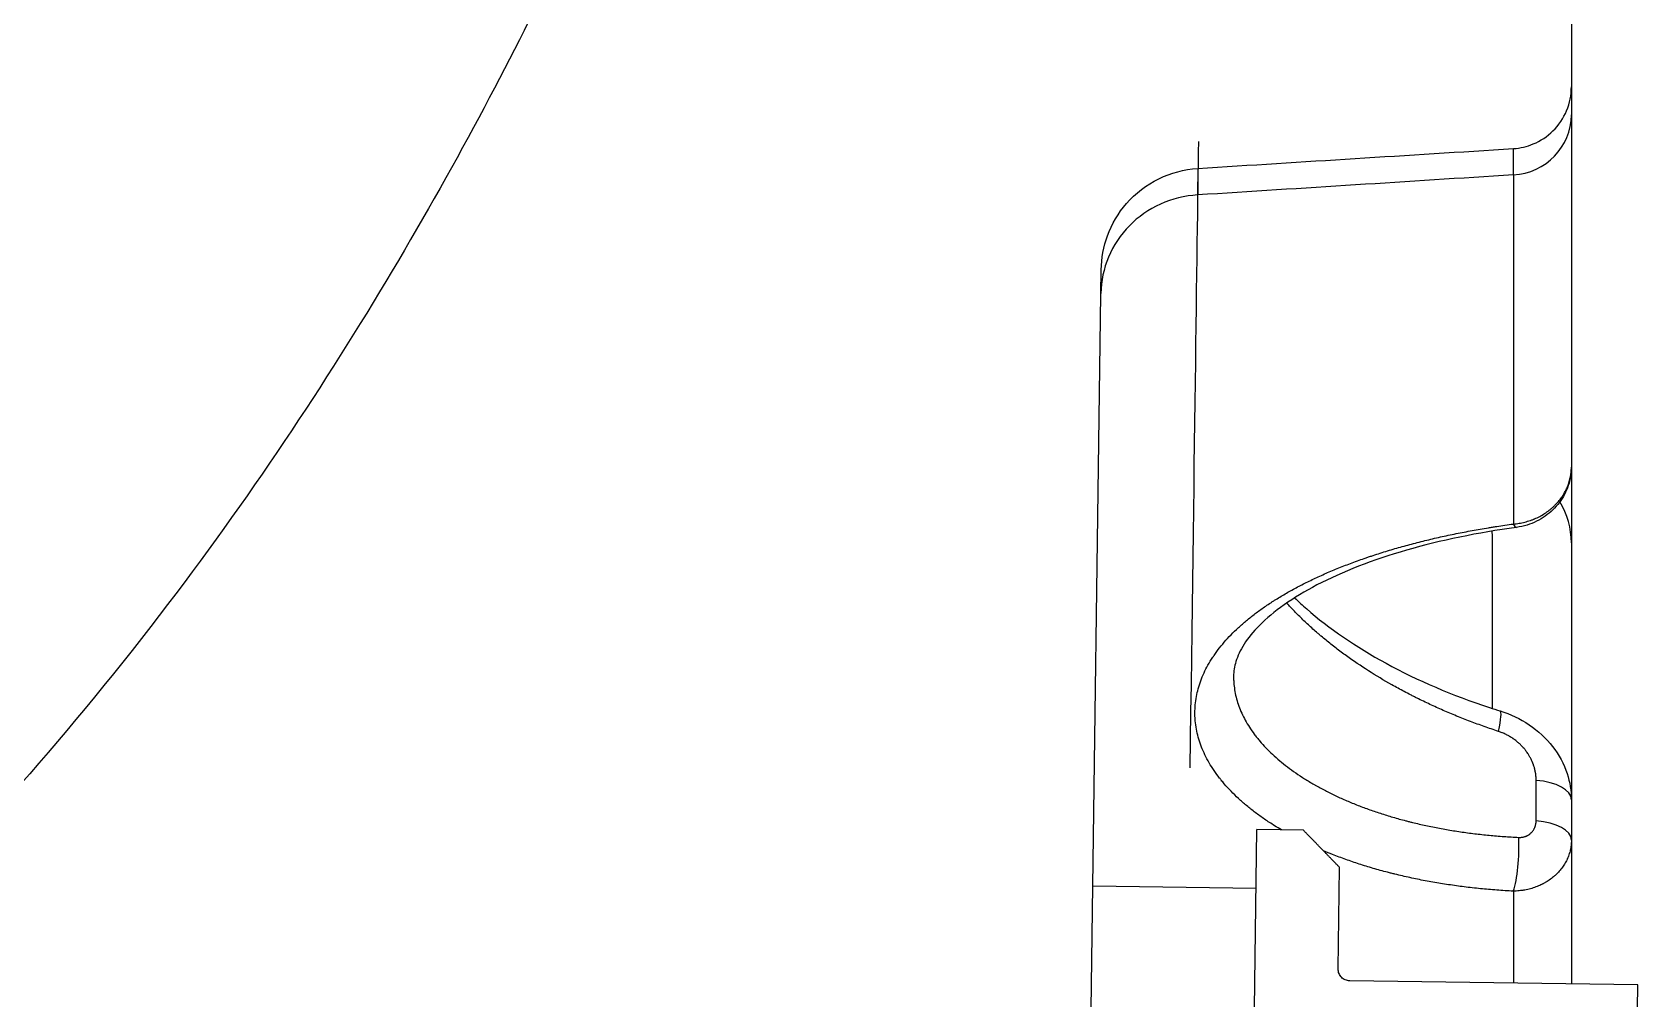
# Model space of a CAD drawing. Header units: inches. Extents: x 0.1 to 2.19, y 0.14 to 1.19.
# Drawn here: x 1.502 to 1.5799, y 0.6157 to 0.6627 of the extents above; entities that cross this region are included whole.
import ezdxf

# ---------------------------------------------------------------- set-up
doc = ezdxf.new("R2010")
doc.units = ezdxf.units.IN
doc.header["$MEASUREMENT"] = 0

# ---------------------------------------------------------------- blocks, each defined once
blk = doc.blocks.new('bn30-3')
h = blk.add_hatch()
h.set_pattern_fill('ANSI31', color=256, scale=0.254, angle=90.00021, style=0)
h.set_pattern_definition([(135.0002, (-1.05999, 2.2763), (-0.02245056, -0.02245072), [])])
edge = h.paths.add_edge_path()
edge.add_line((1.362807, 2.589039), (1.36379, 2.58828))
edge.add_line((1.36379, 2.58828), (1.364358, 2.589018))
edge.add_line((1.364358, 2.589018), (1.365341, 2.588259))
edge.add_line((1.365341, 2.588259), (1.365909, 2.588997))
edge.add_line((1.365909, 2.588997), (1.366892, 2.588238))
edge.add_line((1.366892, 2.588238), (1.36746, 2.588975))
edge.add_line((1.36746, 2.588975), (1.368443, 2.588217))
edge.add_line((1.368443, 2.588217), (1.369011, 2.588954))
edge.add_line((1.369011, 2.588954), (1.369994, 2.588195))
edge.add_line((1.369994, 2.588195), (1.370562, 2.588933))
edge.add_line((1.370562, 2.588933), (1.371545, 2.588174))
edge.add_line((1.371545, 2.588174), (1.372113, 2.588912))
edge.add_line((1.372113, 2.588912), (1.373096, 2.588153))
edge.add_line((1.373096, 2.588153), (1.373664, 2.58889))
edge.add_line((1.373664, 2.58889), (1.374647, 2.588132))
edge.add_line((1.374647, 2.588132), (1.374704, 2.592276))
edge.add_line((1.374704, 2.592276), (1.360721, 2.592468))
edge.add_spline(control_points=[(1.360721, 2.592468), (1.36065, 2.592469), (1.360568, 2.592486), (1.360439, 2.592542), (1.360369, 2.59259), (1.360271, 2.592691), (1.360225, 2.592762), (1.360173, 2.592892), (1.360158, 2.592975), (1.360159, 2.593046)], knot_values=[0.168889, 0.168889, 0.168889, 0.168889, 0.189989, 0.189989, 0.211099, 0.211099, 0.232211, 0.232211, 0.253334, 0.253334, 0.253334, 0.253334], degree=3, periodic=0)
edge.add_line((1.360159, 2.593046), (1.360226, 2.597978))
edge.add_line((1.360226, 2.597978), (1.358473, 2.599782))
edge.add_line((1.358473, 2.599782), (1.356213, 2.599813))
edge.add_line((1.356213, 2.599813), (1.356173, 2.596954))
edge.add_line((1.356173, 2.596954), (1.35609, 2.590907))
edge.add_spline(control_points=[(1.35609, 2.590907), (1.356087, 2.590626), (1.356016, 2.590296), (1.355794, 2.589779), (1.355603, 2.589501), (1.3553, 2.589205), (1.355177, 2.58911), (1.355047, 2.589026)], knot_values=[0.337354, 0.337354, 0.337354, 0.337354, 0.421772, 0.421772, 0.506149, 0.506149, 0.548718, 0.548718, 0.548718, 0.548718], degree=3, periodic=0)
edge.add_spline(control_points=[(1.355047, 2.589026), (1.35492, 2.588943), (1.354785, 2.588872), (1.354395, 2.588717), (1.354063, 2.588655), (1.353783, 2.588659)], knot_values=[0.548718, 0.548718, 0.548718, 0.548718, 0.590467, 0.590467, 0.674732, 0.674732, 0.674732, 0.674732], degree=3, periodic=0)
edge.add_line((1.353783, 2.588659), (1.353164, 2.588668))
edge.add_line((1.353164, 2.588668), (1.353125, 2.585845))
edge.add_line((1.353125, 2.585845), (1.356935, 2.585792))
edge.add_spline(control_points=[(1.356935, 2.585792), (1.356946, 2.585864), (1.356959, 2.585936), (1.357029, 2.586263), (1.35711, 2.586513), (1.357299, 2.586952), (1.357424, 2.587183), (1.35772, 2.587613), (1.357891, 2.587812), (1.358194, 2.588108), (1.358346, 2.588236), (1.358509, 2.588353)], knot_values=[1.774094, 1.774094, 1.774094, 1.774094, 1.794192, 1.794192, 1.866039, 1.866039, 1.937818, 1.937818, 2.009597, 2.009597, 2.064968, 2.064968, 2.064968, 2.064968], degree=3, periodic=0)
edge.add_line((1.358509, 2.588353), (1.359137, 2.588344))
edge.add_line((1.359137, 2.588344), (1.359705, 2.589082))
edge.add_line((1.359705, 2.589082), (1.360688, 2.588323))
edge.add_line((1.360688, 2.588323), (1.361256, 2.589061))
edge.add_line((1.361256, 2.589061), (1.362239, 2.588302))
edge.add_line((1.362239, 2.588302), (1.362807, 2.589039))
edge = h.paths.add_edge_path()
edge.add_line((1.363025, 2.532451), (1.362021, 2.531719))
edge.add_line((1.362021, 2.531719), (1.361474, 2.532472))
edge.add_line((1.361474, 2.532472), (1.36047, 2.53174))
edge.add_line((1.36047, 2.53174), (1.359922, 2.532493))
edge.add_line((1.359922, 2.532493), (1.358919, 2.531761))
edge.add_line((1.358919, 2.531761), (1.358371, 2.532514))
edge.add_line((1.358371, 2.532514), (1.357743, 2.532523))
edge.add_spline(control_points=[(1.357743, 2.532523), (1.357584, 2.532644), (1.357436, 2.532776), (1.35714, 2.53308), (1.356975, 2.533284), (1.356692, 2.533722), (1.356573, 2.533956), (1.356396, 2.534401), (1.356321, 2.534653), (1.356261, 2.534981), (1.356249, 2.535053), (1.35624, 2.535125)], knot_values=[0.23141, 0.23141, 0.23141, 0.23141, 0.286782, 0.286782, 0.358561, 0.358561, 0.43034, 0.43034, 0.502186, 0.502186, 0.522284, 0.522284, 0.522284, 0.522284], degree=3, periodic=0)
edge.add_line((1.35624, 2.535125), (1.352431, 2.535178))
edge.add_line((1.352431, 2.535178), (1.352392, 2.532355))
edge.add_line((1.352392, 2.532355), (1.353011, 2.532346))
edge.add_spline(control_points=[(1.353011, 2.532346), (1.353292, 2.532342), (1.353621, 2.532272), (1.354007, 2.532106), (1.35414, 2.532031), (1.354265, 2.531945)], knot_values=[0.674732, 0.674732, 0.674732, 0.674732, 0.758996, 0.758996, 0.800745, 0.800745, 0.800745, 0.800745], degree=3, periodic=0)
edge.add_spline(control_points=[(1.354265, 2.531945), (1.354392, 2.531858), (1.354512, 2.531759), (1.354807, 2.531455), (1.354991, 2.531172), (1.355199, 2.530649), (1.35526, 2.530317), (1.355256, 2.530036)], knot_values=[0.800745, 0.800745, 0.800745, 0.800745, 0.843314, 0.843314, 0.927691, 0.927691, 1.012109, 1.012109, 1.012109, 1.012109], degree=3, periodic=0)
edge.add_line((1.355256, 2.530036), (1.355173, 2.523989))
edge.add_line((1.355173, 2.523989), (1.355134, 2.52113))
edge.add_line((1.355134, 2.52113), (1.357394, 2.521099))
edge.add_line((1.357394, 2.521099), (1.359197, 2.522854))
edge.add_line((1.359197, 2.522854), (1.359264, 2.527786))
edge.add_spline(control_points=[(1.359264, 2.527786), (1.359265, 2.527857), (1.359283, 2.527939), (1.359338, 2.528069), (1.359386, 2.528138), (1.359487, 2.528237), (1.359558, 2.528283), (1.359689, 2.528335), (1.359772, 2.52835), (1.359842, 2.528349)], knot_values=[0.084444, 0.084444, 0.084444, 0.084444, 0.105566, 0.105566, 0.126678, 0.126678, 0.147789, 0.147789, 0.168889, 0.168889, 0.168889, 0.168889], degree=3, periodic=0)
edge.add_line((1.359842, 2.528349), (1.373825, 2.528157))
edge.add_line((1.373825, 2.528157), (1.373882, 2.532302))
edge.add_line((1.373882, 2.532302), (1.372878, 2.53157))
edge.add_line((1.372878, 2.53157), (1.372331, 2.532323))
edge.add_line((1.372331, 2.532323), (1.371327, 2.531591))
edge.add_line((1.371327, 2.531591), (1.37078, 2.532344))
edge.add_line((1.37078, 2.532344), (1.369776, 2.531613))
edge.add_line((1.369776, 2.531613), (1.369229, 2.532365))
edge.add_line((1.369229, 2.532365), (1.368225, 2.531634))
edge.add_line((1.368225, 2.531634), (1.367678, 2.532387))
edge.add_line((1.367678, 2.532387), (1.366674, 2.531655))
edge.add_line((1.366674, 2.531655), (1.366127, 2.532408))
edge.add_line((1.366127, 2.532408), (1.365123, 2.531676))
edge.add_line((1.365123, 2.531676), (1.364576, 2.532429))
edge.add_line((1.364576, 2.532429), (1.363572, 2.531698))
edge.add_line((1.363572, 2.531698), (1.363025, 2.532451))
h = blk.add_hatch()
h.set_pattern_fill('ANSI31', color=256, scale=0.254, angle=-14.99998, style=0)
h.set_pattern_definition([(30, (-1.05999, 2.2763), (-0.015875, 0.0274963), [])])
h.paths.add_polyline_path([(1.348249, 2.597062), (1.34814, 2.589118), (1.355049, 2.589023), (1.356064, 2.589009), (1.35609, 2.590907), (1.356173, 2.596954)])
h.paths.add_polyline_path([(1.347358, 2.532042), (1.347249, 2.524098), (1.355173, 2.523989), (1.355256, 2.530036), (1.355282, 2.531934), (1.354266, 2.531947)])
for p, q in [((1.371476, 3.14822), (1.371476, 2.617415)), ((1.36866, 2.631605), (1.368664, 2.632883)), ((1.353346, 2.631921), (1.353338, 2.630631)), ((1.36866, 2.631605), (1.36866, 2.614652)), ((1.346712, 2.484914), (1.34866, 2.626997)), ((1.369766, 2.600238), (1.369768, 2.602199)), ((1.371476, 2.601261), (1.371476, 2.59232)), ((1.356064, 2.589009), (1.356213, 2.599813)), ((1.358473, 2.599782), (1.356213, 2.599813)), ((1.360159, 2.593046), (1.360226, 2.597978)), ((1.356173, 2.596954), (1.348249, 2.597062)), ((1.36866, 2.596824), (1.36866, 2.592359)), ((1.374704, 2.592276), (1.360721, 2.592468)), ((1.373825, 2.528157), (1.374704, 2.592276))]:
    blk.add_line(p, q)
for centre, major_axis, ratio, start_param, end_param in [((1.368476, 2.634521), (0.003, 0), 0.974006, 4.773475, 6.283185), ((1.349891, 2.37432), (-0.00354, -0.263225), 0.00001, 3.323044, 3.661108), ((1.366976, 2.613738), (0.0045, 0), 0.918343, 0, 0.502958), ((1.368537, 2.616469), (0.000269, -0.001982), 0.147347, 5.851216, 6.283185), ((1.367427, 2.603668), (0.000588, 0.001912), 0.125764, 5.250192, 6.283185), ((1.369476, 2.601261), (0.002, 0), 0.474287, 0, 1.424598), ((1.369476, 2.5993), (0.002, 0), 0.474296, 0, 1.425694), ((1.368537, 2.598505), (0.000105, 0.001997), 0.191492, 3.721462, 5.206691)]:
    blk.add_ellipse(centre, major_axis=major_axis, ratio=ratio, start_param=start_param, end_param=end_param)
for points, knots in [([(1.33476, 2.676659), (1.332187, 2.666051), (1.328348, 2.654514), (1.317683, 2.63238), (1.311255, 2.620951), (1.292796, 2.597083), (1.283336, 2.588766), (1.26794, 2.577552), (1.258572, 2.57288), (1.246278, 2.570004), (1.245653, 2.569865), (1.24503, 2.569733)], [-9.715159, -9.715159, -9.715159, -9.715159, -7.62441, -7.62441, -6.082251, -6.082251, -4.357975, -4.357975, -2.245845, -2.245845, -2.13291, -2.13291, -2.13291, -2.13291]), ([(1.368666, 2.632883), (1.368997, 2.632904), (1.369322, 2.632979), (1.369983, 2.633254), (1.370306, 2.633469), (1.370865, 2.634019), (1.371091, 2.634354), (1.371398, 2.635089), (1.371476, 2.635481), (1.371476, 2.635878)], [-0.4537299, -0.4537299, -0.4537299, -0.4537299, -0.3542339, -0.3542339, -0.2389161, -0.2389161, -0.1189605, -0.1189605, -0.0000007, -0.0000007, -0.0000007, -0.0000007]), ([(1.353346, 2.631921), (1.355889, 2.63208), (1.358432, 2.63224), (1.363538, 2.632561), (1.366101, 2.632722), (1.368664, 2.632883)], [-1.537817, -1.537817, -1.537817, -1.537817, -0.773343, -0.773343, -0.00299, -0.00299, -0.00299, -0.00299]), ([(1.34866, 2.626997), (1.348667, 2.627562), (1.348771, 2.628122), (1.349175, 2.629222), (1.349486, 2.62975), (1.350321, 2.630711), (1.350853, 2.631122), (1.352041, 2.631707), (1.352684, 2.631878), (1.353342, 2.63192)], [-0.7495591, -0.7495591, -0.7495591, -0.7495591, -0.580007, -0.580007, -0.3977582, -0.3977582, -0.1980956, -0.1980956, -0.0003714, -0.0003714, -0.0003714, -0.0003714]), ([(1.353338, 2.630631), (1.352716, 2.630594), (1.352101, 2.630443), (1.351535, 2.630187), (1.35097, 2.629932), (1.350455, 2.629572), (1.350024, 2.629133), (1.349594, 2.628694), (1.349249, 2.628176), (1.349014, 2.627614), (1.348778, 2.627052), (1.348652, 2.626447), (1.348644, 2.62584)], [0.0000001, 0.0000001, 0.0000001, 0.0000001, 0.25, 0.25, 0.25, 0.5, 0.5, 0.5, 0.75, 0.75, 0.75, 1, 1, 1, 1]), ([(1.36866, 2.614652), (1.368754, 2.61466), (1.368942, 2.614683), (1.369218, 2.614742), (1.369397, 2.614795), (1.369531, 2.614842), (1.369575, 2.614858), (1.36963, 2.61488), (1.369641, 2.614884), (1.369663, 2.614893), (1.369695, 2.614907), (1.369814, 2.614958), (1.370001, 2.615052), (1.370237, 2.615196), (1.370384, 2.615305), (1.370465, 2.61537), (1.370473, 2.615378), (1.370491, 2.615392), (1.3705, 2.6154), (1.370526, 2.615422), (1.370578, 2.615467), (1.370628, 2.615514), (1.370725, 2.615609), (1.370847, 2.61574), (1.370955, 2.61588), (1.371031, 2.615989), (1.371062, 2.616036), (1.371091, 2.616083), (1.371103, 2.616102), (1.371109, 2.616111), (1.371126, 2.61614), (1.371181, 2.616236), (1.371268, 2.616412), (1.37136, 2.616653), (1.371404, 2.616819), (1.371427, 2.616925), (1.371431, 2.616946), (1.371439, 2.616988), (1.37145, 2.617052), (1.371458, 2.617116), (1.371472, 2.617244), (1.371476, 2.617329), (1.371476, 2.617415)], [0, 0, 0, 0, 0.00028167, 0.000563339, 0.000845009, 0.000845009, 0.000985844, 0.000985844, 0.001021053, 0.001021053, 0.001056261, 0.001126679, 0.001408348, 0.001690018, 0.001971688, 0.001971688, 0.002006896, 0.002006896, 0.002042105, 0.002042105, 0.002112522, 0.002253357, 0.002253357, 0.002535027, 0.002816697, 0.002816697, 0.002957531, 0.00299274, 0.00299274, 0.003027949, 0.003027949, 0.003098366, 0.003380036, 0.003661706, 0.003943375, 0.003943375, 0.004013793, 0.004013793, 0.00408421, 0.004225045, 0.004225045, 0.004506715, 0.004506715, 0.004506715, 0.004506715]), ([(1.371476, 2.617415), (1.371476, 2.617112), (1.371425, 2.616804), (1.37123, 2.616225), (1.371082, 2.615946), (1.370706, 2.615445), (1.370471, 2.615219), (1.369942, 2.614847), (1.369639, 2.614699), (1.369156, 2.614549), (1.368982, 2.614511), (1.368807, 2.614487)], [0, 0, 0, 0, 0.0920499, 0.0920499, 0.1851875, 0.1851875, 0.2808976, 0.2808976, 0.3795899, 0.3795899, 0.4327035, 0.4327035, 0.4327035, 0.4327035]), ([(1.371476, 2.617415), (1.371476, 2.617319), (1.371476, 2.617225), (1.371476, 2.617131), (1.371476, 2.616851), (1.371476, 2.616581), (1.371476, 2.616322), (1.371476, 2.616062), (1.371476, 2.615813), (1.371476, 2.615575), (1.371476, 2.615515), (1.371476, 2.615456), (1.371476, 2.615398), (1.371476, 2.615368), (1.371476, 2.615339), (1.371476, 2.61531), (1.371476, 2.615282), (1.371476, 2.615253), (1.371476, 2.615224), (1.371476, 2.61511), (1.371476, 2.615), (1.371476, 2.614892), (1.371476, 2.614676), (1.371476, 2.614472), (1.371476, 2.614279), (1.371476, 2.614087), (1.371476, 2.613907), (1.371476, 2.613738)], [0.013468635, 0.013468635, 0.013468635, 0.013468635, 0.013888845, 0.013888845, 0.013888845, 0.015151467, 0.015151467, 0.015151467, 0.016414089, 0.016414089, 0.016414089, 0.016729745, 0.016729745, 0.016729745, 0.016887573, 0.016887573, 0.016887573, 0.0170454, 0.0170454, 0.0170454, 0.017676712, 0.017676712, 0.017676712, 0.018939334, 0.018939334, 0.018939334, 0.020201956, 0.020201956, 0.020201956, 0.020201956]), ([(1.357409, 2.599796), (1.357294, 2.599864), (1.357013, 2.600034), (1.356585, 2.600315), (1.356133, 2.60064), (1.355711, 2.600974), (1.35532, 2.601318), (1.354959, 2.60167), (1.354739, 2.601911), (1.354581, 2.602094), (1.35453, 2.602155), (1.354468, 2.602233), (1.354455, 2.602248), (1.354431, 2.602279), (1.354394, 2.602325), (1.354263, 2.602496), (1.354066, 2.602777), (1.353838, 2.603154), (1.353644, 2.603535), (1.353485, 2.603919), (1.353361, 2.604306), (1.353272, 2.604696), (1.353236, 2.604959), (1.353221, 2.605123), (1.353218, 2.605156), (1.353215, 2.605206), (1.353213, 2.605239), (1.353207, 2.605338), (1.353203, 2.605551), (1.353218, 2.605879), (1.353271, 2.606269), (1.35336, 2.606656), (1.353483, 2.607041), (1.353642, 2.607423), (1.353835, 2.607802), (1.353988, 2.608054), (1.354081, 2.608194), (1.354091, 2.60821), (1.354112, 2.608241), (1.354123, 2.608257), (1.354155, 2.608304), (1.35422, 2.608397), (1.354379, 2.608613), (1.354626, 2.608917), (1.354954, 2.609274), (1.355314, 2.609624), (1.355704, 2.609966), (1.356126, 2.610301), (1.356428, 2.610519), (1.356663, 2.610681), (1.356782, 2.610762), (1.356925, 2.610855), (1.356987, 2.610895), (1.357028, 2.610921), (1.357049, 2.610934), (1.357237, 2.611053), (1.35758, 2.611261), (1.358118, 2.61156), (1.35868, 2.611848), (1.359266, 2.612126), (1.359876, 2.612392), (1.36051, 2.612648), (1.360949, 2.612812), (1.361284, 2.612932), (1.361453, 2.612992), (1.361624, 2.61305), (1.36171, 2.613079), (1.361768, 2.613098), (1.362056, 2.613194), (1.362553, 2.613351), (1.363267, 2.61356), (1.363996, 2.613755), (1.364739, 2.613937), (1.365495, 2.614107), (1.366266, 2.614263), (1.366789, 2.614359), (1.367185, 2.614428), (1.367351, 2.614456), (1.367517, 2.614483), (1.367584, 2.614493), (1.367617, 2.614499), (1.367718, 2.614515), (1.368052, 2.614567), (1.368389, 2.614616), (1.36866, 2.614652)], [0.01333702, 0.01333702, 0.01333702, 0.01333702, 0.01387958, 0.01469603, 0.01551248, 0.01632892, 0.01714537, 0.01796181, 0.01877826, 0.01877826, 0.01918648, 0.01918648, 0.01928854, 0.01928854, 0.0193906, 0.01959471, 0.02041115, 0.0212276, 0.02204404, 0.02286049, 0.02367694, 0.02449338, 0.02530983, 0.02530983, 0.02551394, 0.02551394, 0.025616, 0.02571805, 0.02612628, 0.02694272, 0.02775917, 0.02857561, 0.02939206, 0.03020851, 0.03102495, 0.0318414, 0.0318414, 0.03194345, 0.03194345, 0.03204551, 0.03204551, 0.03224962, 0.03265784, 0.03347429, 0.03429074, 0.03510718, 0.03592363, 0.03674007, 0.03755652, 0.03755652, 0.03796474, 0.03816886, 0.03827091, 0.03827091, 0.03837297, 0.03837297, 0.03918941, 0.04000586, 0.04082231, 0.04163875, 0.0424552, 0.04327164, 0.04408809, 0.04408809, 0.04449631, 0.04470042, 0.04470042, 0.04480248, 0.04490454, 0.04572098, 0.04653743, 0.04735387, 0.04817032, 0.04898677, 0.04980321, 0.05061966, 0.05061966, 0.05102788, 0.05112994, 0.05112994, 0.05123199, 0.05123199, 0.0514361, 0.05225255, 0.05225255, 0.05225255, 0.05225255]), ([(1.368807, 2.614487), (1.366944, 2.614234), (1.365118, 2.613857), (1.361845, 2.612911), (1.360352, 2.612329), (1.357952, 2.611076), (1.356996, 2.610391), (1.355718, 2.609103), (1.355358, 2.608499), (1.355122, 2.60773), (1.355086, 2.607497), (1.355084, 2.607264)], [0, 0, 0, 0, 0.570698, 0.570698, 1.136757, 1.136757, 1.681748, 1.681748, 2.201297, 2.201297, 2.447943, 2.447943, 2.447943, 2.447943]), ([(1.367652, 2.605694), (1.367652, 2.605718), (1.367652, 2.605742), (1.367652, 2.606932), (1.36765, 2.609184), (1.367645, 2.612), (1.367641, 2.613654), (1.36764, 2.614311)], [0.02526695, 0.02526695, 0.02526695, 0.02526695, 0.0253997, 0.0253997, 0.03174962, 0.03809955, 0.04248914, 0.04248914, 0.04248914, 0.04248914]), ([(1.371476, 2.613738), (1.371476, 2.612921), (1.371476, 2.612064), (1.371476, 2.611167), (1.371476, 2.610271), (1.371476, 2.609336), (1.371476, 2.608362), (1.371476, 2.607388), (1.371476, 2.606375), (1.371476, 2.605324), (1.371476, 2.604273), (1.371476, 2.603184), (1.371476, 2.602056), (1.371476, 2.601793), (1.371476, 2.601528), (1.371476, 2.601261)], [0, 0, 0, 0, 0.00609216, 0.00609216, 0.00609216, 0.01218432, 0.01218432, 0.01218432, 0.01827648, 0.01827648, 0.01827648, 0.02436864, 0.02436864, 0.02436864, 0.02579075, 0.02579075, 0.02579075, 0.02579075]), ([(1.367935, 2.604584), (1.367704, 2.604659), (1.367475, 2.604738), (1.367248, 2.604818), (1.367021, 2.604898), (1.366796, 2.604981), (1.366573, 2.605066), (1.366349, 2.605151), (1.366128, 2.605239), (1.365908, 2.605328), (1.365689, 2.605418), (1.365471, 2.60551), (1.365256, 2.605604), (1.36504, 2.605698), (1.364826, 2.605795), (1.364614, 2.605894), (1.364402, 2.605992), (1.364193, 2.606093), (1.363985, 2.606196), (1.363933, 2.606222), (1.363881, 2.606248), (1.363829, 2.606274), (1.363803, 2.606288), (1.363777, 2.606301), (1.363751, 2.606314), (1.363726, 2.606327), (1.3637, 2.60634), (1.363675, 2.606353), (1.363572, 2.606406), (1.363469, 2.606459), (1.363368, 2.606513), (1.363165, 2.60662), (1.362966, 2.606729), (1.362769, 2.60684), (1.362377, 2.607061), (1.361996, 2.607289), (1.361628, 2.607524), (1.36126, 2.607758), (1.360905, 2.607999), (1.360561, 2.608246), (1.360389, 2.608371), (1.36022, 2.608496), (1.360054, 2.608623), (1.359889, 2.60875), (1.359728, 2.608878), (1.359569, 2.609008), (1.359489, 2.609073), (1.359411, 2.609139), (1.359333, 2.609205), (1.359294, 2.609237), (1.359255, 2.609271), (1.359216, 2.609304), (1.359178, 2.609337), (1.35914, 2.60937), (1.359102, 2.609403), (1.35895, 2.609536), (1.358802, 2.609669), (1.358659, 2.609804), (1.358515, 2.609939), (1.358375, 2.610074), (1.358239, 2.610211), (1.358105, 2.610346), (1.357975, 2.610481), (1.357849, 2.610618), (1.357787, 2.610684), (1.357727, 2.610751), (1.357667, 2.610817)], [0, 0, 0, 0, 0.00072806, 0.00072806, 0.00072806, 0.0014556, 0.0014556, 0.0014556, 0.00218419, 0.00218419, 0.00218419, 0.00291138, 0.00291138, 0.00291138, 0.00364031, 0.00364031, 0.00364031, 0.00436732, 0.00436732, 0.00436732, 0.00454932, 0.00454932, 0.00454932, 0.0046414, 0.0046414, 0.0046414, 0.00473133, 0.00473133, 0.00473133, 0.00509534, 0.00509534, 0.00509534, 0.00582334, 0.00582334, 0.00582334, 0.00727921, 0.00727921, 0.00727921, 0.00873491, 0.00873491, 0.00873491, 0.00946481, 0.00946481, 0.00946481, 0.01019043, 0.01019043, 0.01019043, 0.01055428, 0.01055428, 0.01055428, 0.01073619, 0.01073619, 0.01073619, 0.01091811, 0.01091811, 0.01091811, 0.01164567, 0.01164567, 0.01164567, 0.01237706, 0.01237706, 0.01237706, 0.01310041, 0.01310041, 0.01310041, 0.01345245, 0.01345245, 0.01345245, 0.01345245]), ([(1.358044, 2.611066), (1.358232, 2.610884), (1.358428, 2.610704), (1.359703, 2.609591), (1.361018, 2.608686), (1.363999, 2.607059), (1.365715, 2.606324), (1.367671, 2.605687), (1.367843, 2.605633), (1.368016, 2.605579)], [1.094529, 1.094529, 1.094529, 1.094529, 1.199363, 1.199363, 1.748115, 1.748115, 2.318493, 2.318493, 2.373193, 2.373193, 2.373193, 2.373193]), ([(1.355084, 2.607264), (1.355083, 2.60725), (1.355083, 2.607236), (1.355083, 2.607163), (1.355085, 2.607089), (1.35509, 2.607), (1.355091, 2.606971), (1.355094, 2.606926), (1.355106, 2.606778), (1.355142, 2.606512), (1.355222, 2.606161), (1.355332, 2.605812), (1.355474, 2.605467), (1.355646, 2.605124), (1.355849, 2.604783), (1.356006, 2.604559), (1.356131, 2.604391), (1.356174, 2.604335), (1.356241, 2.604251), (1.356263, 2.604224), (1.356309, 2.604168), (1.356424, 2.60403), (1.356645, 2.603786), (1.356967, 2.603468), (1.357316, 2.603158), (1.357692, 2.602857), (1.358096, 2.602564), (1.358526, 2.602279), (1.358832, 2.602095), (1.359029, 2.601982), (1.359068, 2.601959), (1.359128, 2.601926), (1.359148, 2.601914), (1.359188, 2.601892), (1.359289, 2.601836), (1.359555, 2.601694), (1.359976, 2.601483), (1.360503, 2.601243), (1.361049, 2.601016), (1.361616, 2.600802), (1.362204, 2.600601), (1.362811, 2.600413), (1.36323, 2.600298), (1.363469, 2.600235), (1.363523, 2.600221), (1.363576, 2.600208), (1.363657, 2.600187), (1.363818, 2.600147), (1.364196, 2.600057), (1.364744, 2.599939), (1.365413, 2.599813), (1.366092, 2.599704), (1.366783, 2.599611), (1.367485, 2.599535), (1.368198, 2.599475), (1.36868, 2.599447), (1.368924, 2.599435)], [0.02373843, 0.02373843, 0.02373843, 0.02373843, 0.02382592, 0.02382592, 0.0241982, 0.02429127, 0.02438434, 0.02438434, 0.02457048, 0.02531504, 0.0260596, 0.02680416, 0.02754872, 0.02829328, 0.02903784, 0.0297824, 0.0297824, 0.03015468, 0.03015468, 0.03034082, 0.03034082, 0.03052696, 0.03127152, 0.03201608, 0.03276064, 0.0335052, 0.03424976, 0.03499432, 0.03573888, 0.03573888, 0.03592502, 0.03592502, 0.03601809, 0.03601809, 0.03611116, 0.03648344, 0.037228, 0.03797256, 0.03871712, 0.03946168, 0.04020624, 0.0409508, 0.04169536, 0.04169536, 0.04178843, 0.0418815, 0.0418815, 0.04206764, 0.04243992, 0.04318448, 0.04392904, 0.0446736, 0.04541816, 0.04616272, 0.04690728, 0.04765184, 0.04765184, 0.04765184, 0.04765184]), ([(1.368016, 2.605579), (1.368512, 2.605427), (1.368996, 2.605197), (1.369858, 2.604615), (1.370248, 2.604255), (1.370871, 2.603453), (1.371115, 2.603002), (1.371405, 2.602121), (1.371476, 2.601688), (1.371476, 2.601261)], [0, 0, 0, 0, 0.1564237, 0.1564237, 0.3125811, 0.3125811, 0.4656468, 0.4656468, 0.5984051, 0.5984051, 0.5984051, 0.5984051]), ([(1.369768, 2.602199), (1.369768, 2.602262), (1.369765, 2.602324), (1.36976, 2.602386), (1.36976, 2.602389), (1.369759, 2.602392), (1.369759, 2.602395), (1.369754, 2.602454), (1.369746, 2.602513), (1.369737, 2.602572), (1.369736, 2.602577), (1.369735, 2.602583), (1.369734, 2.602589), (1.369724, 2.602645), (1.369712, 2.602701), (1.369698, 2.602756), (1.369696, 2.602764), (1.369693, 2.602773), (1.369691, 2.602781), (1.369677, 2.602834), (1.369661, 2.602887), (1.369643, 2.60294), (1.36964, 2.602948), (1.369638, 2.602955), (1.369635, 2.602963), (1.369632, 2.60297), (1.369629, 2.602978), (1.369627, 2.602986), (1.369623, 2.602997), (1.369619, 2.603007), (1.369614, 2.603018), (1.369613, 2.603023), (1.369611, 2.603027), (1.36961, 2.603031), (1.369605, 2.603042), (1.369601, 2.603054), (1.369596, 2.603065), (1.369588, 2.603084), (1.369581, 2.603102), (1.369572, 2.603121), (1.369567, 2.603133), (1.369562, 2.603145), (1.369556, 2.603157), (1.369535, 2.603204), (1.369512, 2.603251), (1.369487, 2.603297), (1.36948, 2.60331), (1.369473, 2.603323), (1.369466, 2.603336), (1.369442, 2.60338), (1.369415, 2.603424), (1.369388, 2.603467), (1.369379, 2.603481), (1.36937, 2.603494), (1.369361, 2.603507), (1.369343, 2.603535), (1.369324, 2.603563), (1.369304, 2.603591), (1.369294, 2.603604), (1.369284, 2.603618), (1.369273, 2.603632), (1.369263, 2.603645), (1.369253, 2.603659), (1.369242, 2.603672), (1.369232, 2.603686), (1.369221, 2.603699), (1.36921, 2.603712), (1.369189, 2.603739), (1.369167, 2.603764), (1.369144, 2.60379), (1.369133, 2.603803), (1.369122, 2.603815), (1.36911, 2.603827), (1.369076, 2.603865), (1.36904, 2.603902), (1.369003, 2.603938), (1.368991, 2.603949), (1.36898, 2.60396), (1.368968, 2.603972), (1.36893, 2.604007), (1.36889, 2.604042), (1.36885, 2.604076), (1.368838, 2.604086), (1.368827, 2.604095), (1.368815, 2.604105), (1.368789, 2.604126), (1.368762, 2.604147), (1.368735, 2.604167), (1.368718, 2.60418), (1.368701, 2.604192), (1.368684, 2.604204), (1.368677, 2.604209), (1.36867, 2.604214), (1.368662, 2.604219), (1.368659, 2.604222), (1.368655, 2.604224), (1.368652, 2.604227), (1.368648, 2.604229), (1.368644, 2.604232), (1.368641, 2.604234), (1.368626, 2.604244), (1.368611, 2.604254), (1.368597, 2.604264), (1.368567, 2.604283), (1.368537, 2.604302), (1.368507, 2.60432), (1.368498, 2.604326), (1.368489, 2.604331), (1.36848, 2.604336), (1.368429, 2.604367), (1.368377, 2.604395), (1.368324, 2.604422), (1.368317, 2.604426), (1.368311, 2.604429), (1.368304, 2.604432), (1.368248, 2.60446), (1.368191, 2.604486), (1.368133, 2.60451), (1.368129, 2.604512), (1.368126, 2.604513), (1.368122, 2.604515), (1.368061, 2.60454), (1.367999, 2.604563), (1.367935, 2.604584)], [0, 0, 0, 0, 0.000210227, 0.000210227, 0.000210227, 0.000220244, 0.000220244, 0.000220244, 0.000420455, 0.000420455, 0.000420455, 0.000439777, 0.000439777, 0.000439777, 0.000630682, 0.000630682, 0.000630682, 0.000658612, 0.000658612, 0.000658612, 0.000840909, 0.000840909, 0.000840909, 0.000867187, 0.000867187, 0.000867187, 0.000893466, 0.000893466, 0.000893466, 0.000931133, 0.000931133, 0.000931133, 0.000946023, 0.000946023, 0.000946023, 0.000985417, 0.000985417, 0.000985417, 0.001051136, 0.001051136, 0.001051136, 0.001093655, 0.001093655, 0.001093655, 0.001261364, 0.001261364, 0.001261364, 0.001308844, 0.001308844, 0.001308844, 0.001471591, 0.001471591, 0.001471591, 0.001522334, 0.001522334, 0.001522334, 0.001628439, 0.001628439, 0.001628439, 0.001681331, 0.001681331, 0.001681331, 0.001734112, 0.001734112, 0.001734112, 0.001786932, 0.001786932, 0.001786932, 0.001892045, 0.001892045, 0.001892045, 0.001944007, 0.001944007, 0.001944007, 0.002102273, 0.002102273, 0.002102273, 0.002151931, 0.002151931, 0.002151931, 0.0023125, 0.0023125, 0.0023125, 0.002357918, 0.002357918, 0.002357918, 0.002460185, 0.002460185, 0.002460185, 0.002522727, 0.002522727, 0.002522727, 0.002549006, 0.002549006, 0.002549006, 0.002561957, 0.002561957, 0.002561957, 0.002575284, 0.002575284, 0.002575284, 0.002627841, 0.002627841, 0.002627841, 0.002732954, 0.002732954, 0.002732954, 0.002764339, 0.002764339, 0.002764339, 0.002943182, 0.002943182, 0.002943182, 0.002965403, 0.002965403, 0.002965403, 0.003153409, 0.003153409, 0.003153409, 0.00316517, 0.00316517, 0.00316517, 0.003363636, 0.003363636, 0.003363636, 0.003363636]), ([(1.368924, 2.599435), (1.368952, 2.599434), (1.36898, 2.599434), (1.369007, 2.599435), (1.369021, 2.599436), (1.369035, 2.599437), (1.369049, 2.599439), (1.369055, 2.599439), (1.369062, 2.59944), (1.369069, 2.599441), (1.369076, 2.599442), (1.369083, 2.599443), (1.36909, 2.599444), (1.369093, 2.599444), (1.369096, 2.599445), (1.369099, 2.599445), (1.369123, 2.599449), (1.369147, 2.599454), (1.36917, 2.59946), (1.369174, 2.599461), (1.369179, 2.599462), (1.369183, 2.599463), (1.369205, 2.599469), (1.369226, 2.599476), (1.369247, 2.599484), (1.369253, 2.599485), (1.369258, 2.599487), (1.369263, 2.599489), (1.369283, 2.599497), (1.369303, 2.599506), (1.369322, 2.599515), (1.369328, 2.599518), (1.369334, 2.599521), (1.369339, 2.599524), (1.369346, 2.599527), (1.369352, 2.59953), (1.369358, 2.599533), (1.369364, 2.599537), (1.36937, 2.59954), (1.369376, 2.599544), (1.369382, 2.599547), (1.369387, 2.599551), (1.369393, 2.599554), (1.369399, 2.599558), (1.369405, 2.599562), (1.369411, 2.599565), (1.369428, 2.599576), (1.369444, 2.599588), (1.369459, 2.5996), (1.369465, 2.599604), (1.369471, 2.599609), (1.369476, 2.599613), (1.369491, 2.599626), (1.369506, 2.599639), (1.36952, 2.599652), (1.369525, 2.599657), (1.369531, 2.599662), (1.369536, 2.599668), (1.36954, 2.599672), (1.369544, 2.599676), (1.369548, 2.599681), (1.369553, 2.599686), (1.369558, 2.599691), (1.369562, 2.599696), (1.369567, 2.599701), (1.369571, 2.599706), (1.369575, 2.599711), (1.36958, 2.599716), (1.369585, 2.599722), (1.369589, 2.599727), (1.369602, 2.599743), (1.369613, 2.599759), (1.369625, 2.599775), (1.369628, 2.599781), (1.369632, 2.599786), (1.369636, 2.599792), (1.369647, 2.599809), (1.369657, 2.599826), (1.369667, 2.599844), (1.369669, 2.599849), (1.369672, 2.599854), (1.369675, 2.599859), (1.369685, 2.599878), (1.369694, 2.599897), (1.369702, 2.599917), (1.369704, 2.599922), (1.369706, 2.599926), (1.369707, 2.599931), (1.36971, 2.599937), (1.369712, 2.599943), (1.369714, 2.599949), (1.369717, 2.599955), (1.369719, 2.599962), (1.369721, 2.599968), (1.369724, 2.599977), (1.369727, 2.599985), (1.36973, 2.599994), (1.369731, 2.599998), (1.369732, 2.600002), (1.369733, 2.600005), (1.369739, 2.600028), (1.369745, 2.600051), (1.369749, 2.600074), (1.369755, 2.600101), (1.369759, 2.600128), (1.369761, 2.600155), (1.369764, 2.600183), (1.369766, 2.60021), (1.369766, 2.600238)], [0, 0, 0, 0, 0.000085366, 0.000085366, 0.000085366, 0.000128155, 0.000128155, 0.000128155, 0.000149576, 0.000149576, 0.000149576, 0.000171016, 0.000171016, 0.000171016, 0.000181069, 0.000181069, 0.000181069, 0.000257186, 0.000257186, 0.000257186, 0.000271604, 0.000271604, 0.000271604, 0.000344061, 0.000344061, 0.000344061, 0.000362139, 0.000362139, 0.000362139, 0.000431641, 0.000431641, 0.000431641, 0.000452674, 0.000452674, 0.000452674, 0.000475307, 0.000475307, 0.000475307, 0.000497941, 0.000497941, 0.000497941, 0.00051998, 0.00051998, 0.00051998, 0.000543208, 0.000543208, 0.000543208, 0.00060926, 0.00060926, 0.00060926, 0.000633743, 0.000633743, 0.000633743, 0.000699492, 0.000699492, 0.000699492, 0.000724278, 0.000724278, 0.000724278, 0.000744966, 0.000744966, 0.000744966, 0.000767795, 0.000767795, 0.000767795, 0.000790685, 0.000790685, 0.000790685, 0.000814813, 0.000814813, 0.000814813, 0.00088276, 0.00088276, 0.00088276, 0.000905347, 0.000905347, 0.000905347, 0.000975617, 0.000975617, 0.000975617, 0.000995882, 0.000995882, 0.000995882, 0.00106925, 0.00106925, 0.00106925, 0.001086417, 0.001086417, 0.001086417, 0.001109051, 0.001109051, 0.001109051, 0.001131684, 0.001131684, 0.001131684, 0.001163605, 0.001163605, 0.001163605, 0.001176952, 0.001176952, 0.001176952, 0.001258307, 0.001258307, 0.001258307, 0.00135329, 0.00135329, 0.00135329, 0.001448556, 0.001448556, 0.001448556, 0.001448556]), ([(1.371476, 2.5993), (1.371476, 2.599218), (1.371472, 2.599138), (1.371463, 2.599058), (1.371454, 2.598978), (1.371441, 2.598899), (1.371423, 2.59882), (1.371406, 2.598742), (1.371384, 2.598664), (1.371357, 2.598587), (1.371344, 2.598548), (1.37133, 2.59851), (1.371314, 2.598472), (1.371311, 2.598462), (1.371307, 2.598453), (1.371303, 2.598443), (1.371299, 2.598434), (1.371295, 2.598425), (1.371291, 2.598415), (1.371282, 2.598396), (1.371274, 2.598378), (1.371265, 2.598359), (1.37123, 2.598285), (1.371191, 2.598212), (1.371149, 2.598142), (1.371106, 2.598072), (1.37106, 2.598003), (1.371009, 2.597936), (1.370959, 2.59787), (1.370904, 2.597805), (1.370846, 2.597743), (1.370839, 2.597735), (1.370831, 2.597727), (1.370824, 2.597719), (1.370817, 2.597711), (1.370809, 2.597704), (1.370802, 2.597696), (1.370787, 2.597681), (1.370771, 2.597666), (1.370756, 2.597651), (1.370725, 2.597621), (1.370694, 2.597592), (1.370662, 2.597563), (1.370597, 2.597506), (1.37053, 2.597452), (1.370459, 2.597401), (1.370389, 2.59735), (1.370315, 2.597302), (1.370239, 2.597257), (1.370201, 2.597234), (1.370162, 2.597213), (1.370122, 2.597192), (1.370112, 2.597186), (1.370102, 2.597181), (1.370092, 2.597176), (1.370082, 2.597171), (1.370072, 2.597166), (1.370062, 2.597161), (1.370042, 2.59715), (1.370021, 2.597141), (1.370001, 2.597131), (1.36992, 2.597092), (1.369836, 2.597057), (1.369751, 2.597026), (1.369666, 2.596994), (1.36958, 2.596966), (1.369491, 2.596942), (1.369403, 2.596918), (1.369313, 2.596897), (1.369221, 2.59688), (1.369209, 2.596878), (1.369198, 2.596876), (1.369186, 2.596874), (1.369174, 2.596872), (1.369163, 2.59687), (1.369151, 2.596868), (1.369128, 2.596864), (1.369105, 2.59686), (1.369082, 2.596857), (1.369035, 2.596851), (1.368989, 2.596845), (1.368942, 2.59684), (1.368849, 2.596831), (1.368754, 2.596825), (1.36866, 2.596824)], [0, 0, 0, 0, 0.000281675, 0.000281675, 0.000281675, 0.000563349, 0.000563349, 0.000563349, 0.000845024, 0.000845024, 0.000845024, 0.000985861, 0.000985861, 0.000985861, 0.00102107, 0.00102107, 0.00102107, 0.00105628, 0.00105628, 0.00105628, 0.001126698, 0.001126698, 0.001126698, 0.001408373, 0.001408373, 0.001408373, 0.001690047, 0.001690047, 0.001690047, 0.001971722, 0.001971722, 0.001971722, 0.002006931, 0.002006931, 0.002006931, 0.002042141, 0.002042141, 0.002042141, 0.002112559, 0.002112559, 0.002112559, 0.002253397, 0.002253397, 0.002253397, 0.002535071, 0.002535071, 0.002535071, 0.002816746, 0.002816746, 0.002816746, 0.002957583, 0.002957583, 0.002957583, 0.002992792, 0.002992792, 0.002992792, 0.003028002, 0.003028002, 0.003028002, 0.00309842, 0.00309842, 0.00309842, 0.003380095, 0.003380095, 0.003380095, 0.003661769, 0.003661769, 0.003661769, 0.003943444, 0.003943444, 0.003943444, 0.003978653, 0.003978653, 0.003978653, 0.004013863, 0.004013863, 0.004013863, 0.004084281, 0.004084281, 0.004084281, 0.004225119, 0.004225119, 0.004225119, 0.004506793, 0.004506793, 0.004506793, 0.004506793]), ([(1.36866, 2.596824), (1.368389, 2.596838), (1.367852, 2.596872), (1.367059, 2.596941), (1.366278, 2.597029), (1.365509, 2.597135), (1.364752, 2.597258), (1.364007, 2.597399), (1.363519, 2.597505), (1.363156, 2.597589), (1.362975, 2.597633), (1.362796, 2.597677), (1.362706, 2.5977), (1.362676, 2.597708), (1.362617, 2.597723), (1.362349, 2.597792), (1.361853, 2.597929), (1.361175, 2.598138), (1.36052, 2.598361), (1.359944, 2.598577), (1.359591, 2.598721), (1.359444, 2.598783)], [0, 0, 0, 0, 0.00081645, 0.00163289, 0.00244934, 0.00326578, 0.00408223, 0.00489868, 0.00571512, 0.00571512, 0.00612335, 0.00632746, 0.00632746, 0.00642951, 0.00642951, 0.00653157, 0.00734801, 0.00816446, 0.00898091, 0.00979735, 0.0103916, 0.0103916, 0.0103916, 0.0103916]), ([(1.360721, 2.592468), (1.36065, 2.592469), (1.360568, 2.592486), (1.360439, 2.592542), (1.360369, 2.59259), (1.360271, 2.592691), (1.360225, 2.592762), (1.360173, 2.592892), (1.360158, 2.592975), (1.360159, 2.593046)], [0.16888865, 0.16888865, 0.16888865, 0.16888865, 0.18998864, 0.18998864, 0.21109892, 0.21109892, 0.23221138, 0.23221138, 0.25333355, 0.25333355, 0.25333355, 0.25333355])]:
    blk.add_open_spline(points, degree=3, knots=knots)
blk.add_open_spline([(1.36866, 2.631605), (1.363552, 2.63128), (1.358445, 2.630955), (1.353338, 2.630631)], degree=3)
blk.add_rational_spline([(1.360226, 2.597978), (1.35937, 2.598859), (1.358473, 2.599782)], [1, 1.00026732034, 1], degree=2)

msp = doc.modelspace()

# ---------------------------------------------------------------- block references
msp.add_blockref('bn30-3', (0.205239, -1.975857))

doc.saveas('drawing.dxf')
